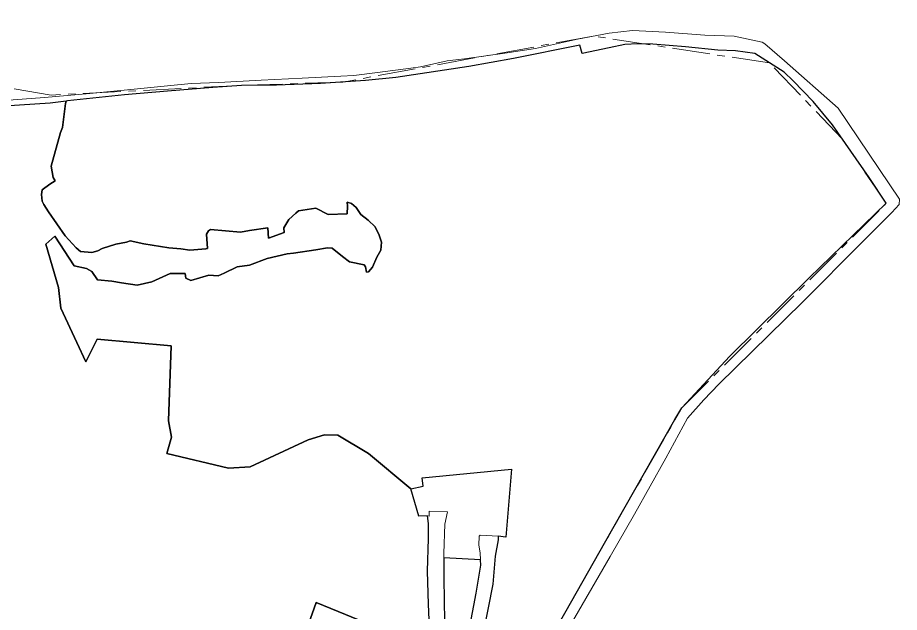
# Model space of a CAD drawing. Header units: millimetres. Extents: x 125232 to 134072, y 142885 to 152835.
# Drawn here: x 132574 to 133316, y 148091 to 148592 of the extents above; entities that cross this region are included whole.
import ezdxf

# ---------------------------------------------------------------- set-up
doc = ezdxf.new("R2010")
doc.units = ezdxf.units.MM
doc.linetypes.add('CENTER', pattern=[50.8, 31.75, -6.35, 6.35, -6.35])
for name, color, linetype, lineweight in [('historical site', 232, 'Continuous', 0), ('municipal utilities', 151, 'Continuous', 0), ('super block', 6, 'CENTER', 0)]:
    doc.layers.add(name, color=color, linetype=linetype, lineweight=lineweight)
for name, color, linetype in [('military', 76, 'Continuous'), ('research & university', 30, 'Continuous'), ('residence', 2, 'Continuous')]:
    doc.layers.add(name, color=color, linetype=linetype)

msp = doc.modelspace()

# ---------------------------------------------------------------- linework, layer by layer
at = {"layer": 'historical site'}
for points in [[(132562.77, 148522.35), (132596.78, 148524.95), (132634.98, 148528.24), (132666.82, 148531.4), (132700.29, 148534.62), (132720.43, 148536.58), (132743.47, 148537.63), (132779.3, 148539.38), (132813.64, 148541.28), (132846.24, 148542.75), (132857.18, 148543.53), (132877.06, 148546.01), (132905.27, 148549.59), (132913.27, 148550.83), (132935.7, 148555.65), (132950.34, 148557.47), (132984.26, 148562.09), (133010.22, 148566.18), (133045.41, 148574.12), (133072.15, 148579.05), (133091.82, 148581.41), (133119.48, 148579.77), (133152.58, 148577.49), (133177.33, 148576.49), (133200.97, 148571.47), (133203.3, 148570.05), (133219.7, 148555.72), (133264.89, 148516.06), (133316.45, 148439.42), (133316.23, 148434.69), (133310.2, 148428.17), (133285.34, 148403.33), (133234.72, 148352.25), (133164.58, 148283.53), (133151.74, 148270.39), (133138.15, 148255.02), (133119.9, 148221.36), (133093.61, 148174.14), (133073.13, 148138.39), (133036.97, 148076.54)], [(132996.4, 148023.08), (133035.89, 148092.71), (133068.23, 148149.61), (133127.4, 148253.87), (133133.29, 148263.53), (133173.72, 148307.13), (133240.41, 148373.19), (133305.45, 148435.92), (133291.16, 148457.57), (133260.17, 148501.78), (133243.97, 148521.5), (133227.01, 148538.81), (133219.46, 148546.12), (133194.87, 148561.82), (133178.42, 148564.28), (133163.51, 148564.72), (133136.4, 148567.54), (133108.91, 148569.81), (133096.28, 148570.14), (133085.31, 148569.59), (133072.13, 148566.82), (133049.39, 148561.95), (133047.39, 148569.06), (132991.51, 148557.77), (132954.05, 148550.88), (132892.66, 148541.83), (132866.97, 148539.12), (132829.23, 148536.63), (132792.11, 148535.27), (132762.57, 148535.08), (132738.49, 148533.34), (132700.26, 148530.17), (132664.31, 148527.16), (132616.1, 148522.11), (132614.98, 148521.89), (132601.66, 148520.12), (132562.78, 148517.73)]]:
    msp.add_lwpolyline(points, dxfattribs=at)
at = {"layer": 'military'}
for points in [[(132996.4, 148023.08), (133035.89, 148092.71), (133068.23, 148149.61), (133127.4, 148253.87), (133133.29, 148263.53), (133173.72, 148307.13), (133240.41, 148373.19), (133305.45, 148435.92), (133291.16, 148457.57), (133260.17, 148501.78), (133243.97, 148521.5), (133227.01, 148538.81), (133219.46, 148546.12), (133194.87, 148561.82), (133178.42, 148564.28), (133163.51, 148564.72), (133136.4, 148567.54), (133108.91, 148569.81), (133096.28, 148570.14), (133085.31, 148569.59), (133072.13, 148566.82), (133049.39, 148561.95), (133047.39, 148569.06), (132991.51, 148557.77), (132954.05, 148550.88), (132892.66, 148541.83), (132866.97, 148539.12), (132829.23, 148536.63), (132792.11, 148535.27), (132762.57, 148535.08), (132738.49, 148533.34), (132700.26, 148530.17), (132664.31, 148527.16), (132616.1, 148522.11), (132614.98, 148521.89), (132614.66, 148519.95), (132612.06, 148499.71), (132610.29, 148495.42), (132602.46, 148467.14), (132604.1, 148457.55), (132605.87, 148454.65), (132601.45, 148451.88), (132594.89, 148447.08), (132594.24, 148443.18), (132594.83, 148437.74), (132596.37, 148434.86), (132600.21, 148428.68), (132614.39, 148408.59), (132623.64, 148398.37), (132627.3, 148395.31), (132636.63, 148394.49), (132641.63, 148395.76), (132645.28, 148397.7), (132656.98, 148401.43), (132665.79, 148403.22), (132669.09, 148404.17), (132680.38, 148401.65), (132701.41, 148398.42), (132711.53, 148397.37), (132719.1, 148396.31), (132732.71, 148397.58), (132734.06, 148397.91), (132733.35, 148409.82), (132734.91, 148412.72), (132736.54, 148413.71), (132761.9, 148411.52), (132769.51, 148413.08), (132784.95, 148415.06), (132785.52, 148406.56), (132798.49, 148411.31), (132798.42, 148415.28), (132802.4, 148422.25), (132808.33, 148427.41), (132810.56, 148429.52), (132825.23, 148431.77), (132835.53, 148426.41), (132851.5, 148426.86), (132851.83, 148433.56), (132851.63, 148436.66), (132855.31, 148435.78), (132859.17, 148432.3), (132863.24, 148426.31), (132869.33, 148421.65), (132875.24, 148416.12), (132878.54, 148408.91), (132880.66, 148402.98), (132879.9, 148396.38), (132876.51, 148390.49), (132873, 148382.08), (132869.66, 148378.02), (132867.82, 148377.82), (132866.95, 148382.33), (132866.03, 148384.03), (132853.61, 148386.57), (132847.84, 148391.16), (132839.1, 148398), (132834.95, 148398.39), (132825.2, 148396.6), (132806.39, 148393.99), (132801.25, 148393.32), (132784.3, 148389.4), (132769.39, 148383.66), (132758.94, 148382.46), (132748.2, 148377.06), (132742.97, 148374.67), (132735.26, 148375.44), (132720.1, 148370.81), (132715.83, 148372.73), (132715.27, 148376.75), (132702.75, 148376.86), (132687.1, 148369.74), (132674.79, 148367.04), (132661.67, 148368.76), (132653.58, 148370.27), (132641.49, 148371.45), (132636.63, 148378.47), (132632.2, 148380.84), (132621.95, 148383.33), (132605.67, 148408.16), (132597.87, 148401.48), (132608.57, 148364.91), (132610.56, 148347.47), (132623.94, 148318.71), (132631.52, 148302.44), (132641.27, 148321.48), (132703.5, 148315.83), (132701.32, 148252.85), (132703.77, 148239.03), (132699.8, 148225.19), (132751.8, 148212.77), (132769.86, 148213.92), (132818.85, 148236.71), (132832.52, 148240.98), (132843.9, 148240.69), (132869.52, 148225.33), (132905.1, 148195.45), (132915.56, 148197.64), (132914.66, 148204.85), (132989.89, 148212.09), (132985.31, 148154.89), (132978.81, 148155.66), (132978.69, 148152.61), (132976.21, 148138.65), (132974.27, 148115.3), (132966.12, 148073.93)], [(132921.46, 148064.93), (132919.96, 148098.37), (132919.39, 148126.29), (132920.05, 148153.52), (132920.16, 148166.18), (132919.19, 148172.65), (132911.93, 148172.4), (132905.1, 148195.45), (132869.52, 148225.33), (132843.9, 148240.69), (132832.52, 148240.98), (132818.85, 148236.71), (132769.86, 148213.92), (132751.8, 148212.77), (132699.8, 148225.19), (132703.77, 148239.03), (132701.32, 148252.85), (132703.5, 148315.83), (132641.27, 148321.48), (132631.52, 148302.44), (132623.94, 148318.71), (132610.56, 148347.47), (132608.57, 148364.91), (132597.87, 148401.48), (132605.67, 148408.16), (132621.95, 148383.33), (132632.2, 148380.84), (132636.63, 148378.47), (132641.49, 148371.45), (132653.58, 148370.27), (132661.67, 148368.76), (132674.79, 148367.04), (132687.1, 148369.74), (132702.75, 148376.86), (132715.27, 148376.75), (132715.83, 148372.73), (132720.1, 148370.81), (132735.26, 148375.44), (132742.97, 148374.67), (132748.2, 148377.06), (132758.94, 148382.46), (132769.39, 148383.66), (132784.3, 148389.4), (132801.25, 148393.32), (132806.39, 148393.99), (132825.2, 148396.6), (132834.95, 148398.39), (132839.1, 148398), (132847.84, 148391.16), (132853.61, 148386.57), (132866.03, 148384.03), (132866.95, 148382.33), (132867.82, 148377.82), (132869.66, 148378.02), (132873, 148382.08), (132876.51, 148390.49), (132879.9, 148396.38), (132880.66, 148402.98), (132878.54, 148408.91), (132875.24, 148416.12), (132869.33, 148421.65), (132863.24, 148426.31), (132859.17, 148432.3), (132855.31, 148435.78), (132851.63, 148436.66), (132851.83, 148433.56), (132851.5, 148426.86), (132835.53, 148426.41), (132825.23, 148431.77), (132810.56, 148429.52), (132808.33, 148427.41), (132802.4, 148422.25), (132798.42, 148415.28), (132798.49, 148411.31), (132785.52, 148406.56), (132784.95, 148415.06), (132769.51, 148413.08), (132761.9, 148411.52), (132736.54, 148413.71), (132734.91, 148412.72), (132733.35, 148409.82), (132734.06, 148397.91), (132732.71, 148397.58), (132719.1, 148396.31), (132711.53, 148397.37), (132701.41, 148398.42), (132680.38, 148401.65), (132669.09, 148404.17), (132665.79, 148403.22), (132656.98, 148401.43), (132645.28, 148397.7), (132641.63, 148395.76), (132636.63, 148394.49), (132627.3, 148395.31), (132623.64, 148398.37), (132614.39, 148408.59), (132600.21, 148428.68), (132596.37, 148434.86), (132594.83, 148437.74), (132594.24, 148443.18), (132594.89, 148447.08), (132601.45, 148451.88), (132605.87, 148454.65), (132604.1, 148457.55), (132602.46, 148467.14), (132610.29, 148495.42), (132612.06, 148499.71), (132614.66, 148519.95), (132614.98, 148521.89), (132601.66, 148520.12), (132562.78, 148517.73)], [(132802.84, 148035.48), (132825.4, 148099.71), (132879.66, 148077.57)]]:
    msp.add_lwpolyline(points, dxfattribs=at)
at = {"layer": 'municipal utilities'}
msp.add_lwpolyline([(132989.89, 148212.09), (132914.66, 148204.85), (132915.56, 148197.64), (132905.1, 148195.45), (132911.93, 148172.4), (132919.19, 148172.65), (132920.75, 148172.55), (132920.66, 148176.8), (132936.08, 148176.06), (132933.71, 148165.79), (132932.91, 148140.95), (132932.93, 148137.47), (132963.88, 148135.73), (132963.7, 148141.57), (132962.56, 148147.92), (132962.75, 148155.66), (132963.57, 148156.42), (132978.81, 148155.66), (132985.31, 148154.89)], close=True, dxfattribs=at)
at = {"layer": 'research & university'}
msp.add_lwpolyline([(132964.02, 148131.13), (132963.88, 148135.73), (132932.93, 148137.47), (132932.99, 148124.72), (132933.34, 148097.22), (132933.97, 148079.41), (132954.69, 148077.78), (132955.3, 148081.03), (132960.32, 148107.7)], close=True, dxfattribs=at)
at = {"layer": 'residence'}
msp.add_lwpolyline([(132923.34, 148035.14), (132922.41, 148046.17), (132921.61, 148061.85), (132909.09, 148065.19), (132896.13, 148071.5), (132879.66, 148077.57), (132825.4, 148099.71), (132802.84, 148035.48), (132770, 147952.13), (132791.4, 147954.2), (132805.94, 147954.81), (132819.95, 147954.4), (132856.63, 147945.8), (132872.84, 147942.42), (132885.27, 147938.51), (132889.24, 147937.04), (132910.94, 147995.68), (132912.84, 148001.49), (132928.28, 147994.88), (132927.82, 147998.65), (132926.52, 148005.58)], close=True, dxfattribs=at)
at = {"layer": 'super block'}
msp.add_lwpolyline([(133009.62, 148046.39), (133052.06, 148121.16), (133133.29, 148263.53), (133305.45, 148435.92), (133268.26, 148490.23), (133207.16, 148553.97), (133058.78, 148576.58), (132848.1, 148537.88), (132762.57, 148535.08), (132602.57, 148526.93), (132379.91, 148565.12), (132356.84, 148592.14), (132333.92, 148554.54), (132328.5, 148537.73), (132315.35, 148419.19), (132035.37, 148458.15), (131998.09, 148464.49), (131944.4, 148467.12), (131906.6, 148445.67), (131881.57, 148431.41), (131824.37, 147910.92)], dxfattribs=at)

doc.saveas('drawing.dxf')
